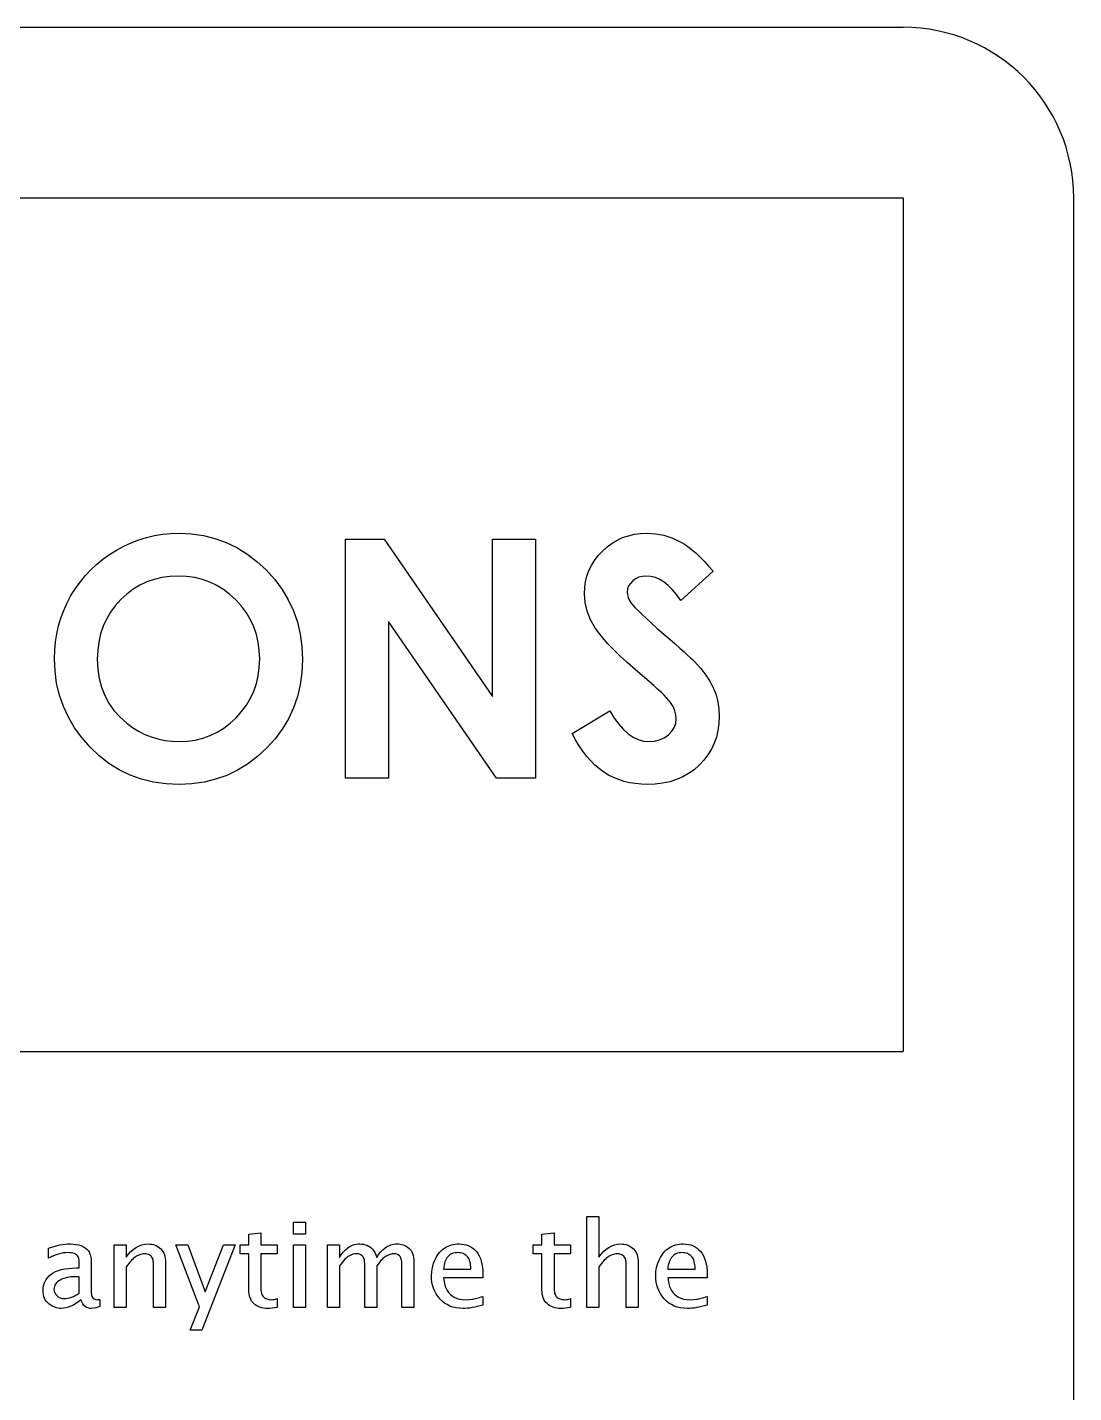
# Model space of a CAD drawing. Header units: inches. Extents: x 0 to 12, y -0.6 to 8.
# Drawn here: x 8.935 to 12, y 4 to 8 of the extents above; entities that cross this region are included whole.
import ezdxf

# ---------------------------------------------------------------- set-up
doc = ezdxf.new("R2010")
doc.units = ezdxf.units.IN
doc.header["$MEASUREMENT"] = 0

msp = doc.modelspace()

# ---------------------------------------------------------------- linework, layer by layer
at = {"color": 7, "linetype": 'Continuous'}
for p, q in [((0.5, 8), (11.5, 8)), ((0.5, 7.5), (11.5, 7.5)), ((11.5, 7.5), (11.5, 5)), ((12, 0.5), (12, 7.5)), ((0.5, 5), (11.5, 5))]:
    msp.add_line(p, q, dxfattribs=at)
at = {"color": 7, "linetype": 'Continuous', "flags": 128}
for points in [[(9.379, 6.5179), (9.4154, 6.5163), (9.4506, 6.5112), (9.4844, 6.5028), (9.5171, 6.491), (9.5482, 6.4759), (9.5782, 6.4574), (9.6068, 6.4355), (9.6342, 6.4103), (9.6593, 6.3826), (9.6809, 6.3535), (9.6992, 6.3229), (9.7144, 6.2909), (9.726, 6.2574), (9.7343, 6.2224), (9.7393, 6.1859), (9.741, 6.1479), (9.741, 6.1479), (9.7393, 6.1103), (9.7344, 6.0741), (9.7262, 6.0395), (9.7147, 6.0063), (9.6998, 5.9746), (9.6817, 5.9443), (9.6603, 5.9155), (9.6356, 5.8882), (9.6085, 5.8634), (9.58, 5.8418), (9.5503, 5.8236), (9.5191, 5.8086), (9.4864, 5.7969), (9.4523, 5.7886), (9.4168, 5.7837), (9.3799, 5.7821), (9.3799, 5.7821), (9.3414, 5.7837), (9.3045, 5.7889), (9.2693, 5.7973), (9.2358, 5.8094), (9.204, 5.8247), (9.1737, 5.8435), (9.1452, 5.8656), (9.1183, 5.8911), (9.0939, 5.9191), (9.0727, 5.9482), (9.0548, 5.9788), (9.0402, 6.0105), (9.0287, 6.0436), (9.0206, 6.0778), (9.0158, 6.1134), (9.0141, 6.1503), (9.0141, 6.1503), (9.0148, 6.1751), (9.0172, 6.1995), (9.021, 6.2233), (9.0263, 6.2466), (9.033, 6.2695), (9.0414, 6.2918), (9.0513, 6.3136), (9.0626, 6.335), (9.0754, 6.3556), (9.0891, 6.3749), (9.1041, 6.3933), (9.1203, 6.4105), (9.1375, 6.4267), (9.1559, 6.4418), (9.1754, 6.4557), (9.196, 6.4686), (9.2174, 6.4802), (9.2393, 6.4902), (9.2616, 6.4987), (9.2842, 6.5056), (9.3073, 6.5111), (9.3307, 6.5149), (9.3547, 6.5172), (9.379, 6.5179)], [(9.8667, 6.5), (9.9798, 6.5), (9.9798, 6.5), (10.2974, 6.0394), (10.2974, 6.0394), (10.2974, 6.5), (10.2974, 6.5), (10.4231, 6.5), (10.4231, 6.5), (10.4231, 5.8), (10.4231, 5.8), (10.3091, 5.8), (10.3091, 5.8), (9.9923, 6.2592), (9.9923, 6.2592), (9.9923, 5.8), (9.9923, 5.8), (9.8667, 5.8), (9.8667, 5.8), (9.8667, 6.5)], [(10.9436, 6.4065), (10.8496, 6.3205), (10.8496, 6.3205), (10.8373, 6.3373), (10.8248, 6.3519), (10.8123, 6.3643), (10.7999, 6.3744), (10.7872, 6.3822), (10.7745, 6.3878), (10.7617, 6.3912), (10.749, 6.3923), (10.749, 6.3923), (10.737, 6.3915), (10.7262, 6.3888), (10.7167, 6.3843), (10.7082, 6.3781), (10.7013, 6.3709), (10.6962, 6.3633), (10.6933, 6.355), (10.6923, 6.3465), (10.6923, 6.3465), (10.693, 6.3378), (10.6953, 6.3292), (10.6989, 6.3209), (10.7039, 6.3129), (10.7039, 6.3129), (10.7089, 6.3069), (10.7157, 6.2995), (10.7247, 6.2904), (10.7356, 6.2798), (10.7484, 6.2678), (10.7633, 6.2543), (10.7802, 6.2392), (10.799, 6.2226), (10.799, 6.2226), (10.8167, 6.2074), (10.8325, 6.1936), (10.8466, 6.1813), (10.8588, 6.1705), (10.8691, 6.1611), (10.8775, 6.1532), (10.8843, 6.1468), (10.8892, 6.1419), (10.8892, 6.1419), (10.9074, 6.1215), (10.9228, 6.1016), (10.9353, 6.0823), (10.945, 6.0632), (10.9523, 6.044), (10.9575, 6.0241), (10.9606, 6.003), (10.9615, 5.9813), (10.9615, 5.9813), (10.9607, 5.9601), (10.9579, 5.9399), (10.9534, 5.9206), (10.947, 5.9024), (10.9388, 5.885), (10.9287, 5.8684), (10.9169, 5.853), (10.9032, 5.8384), (10.8881, 5.8252), (10.8719, 5.8137), (10.8545, 5.8041), (10.8362, 5.7962), (10.8165, 5.79), (10.7959, 5.7856), (10.7742, 5.7829), (10.7513, 5.7821), (10.7513, 5.7821), (10.7334, 5.7826), (10.7159, 5.7843), (10.699, 5.7871), (10.6829, 5.791), (10.6672, 5.7961), (10.6521, 5.8022), (10.6376, 5.8095), (10.6237, 5.8179), (10.6104, 5.8276), (10.5975, 5.8386), (10.5852, 5.8508), (10.5734, 5.8642), (10.562, 5.8791), (10.5511, 5.8951), (10.5407, 5.9125), (10.5308, 5.9311), (10.5308, 5.9311), (10.6413, 5.9974), (10.6413, 5.9974), (10.6539, 5.9764), (10.6671, 5.9582), (10.6807, 5.9427), (10.6948, 5.9301), (10.7094, 5.9203), (10.7244, 5.9133), (10.74, 5.9091), (10.756, 5.9077), (10.756, 5.9077), (10.7722, 5.909), (10.7871, 5.9127), (10.8006, 5.9189), (10.8128, 5.9277), (10.8229, 5.9381), (10.8301, 5.9493), (10.8345, 5.9613), (10.8359, 5.974), (10.8359, 5.974), (10.8348, 5.9859), (10.8316, 5.9979), (10.8262, 6.0098), (10.8186, 6.0217), (10.8137, 6.028), (10.8076, 6.0352), (10.8, 6.0431), (10.7912, 6.0518), (10.7811, 6.0614), (10.7697, 6.0718), (10.7571, 6.0828), (10.7431, 6.0948), (10.7431, 6.0948), (10.7164, 6.1175), (10.6923, 6.1388), (10.6706, 6.1588), (10.6514, 6.1776), (10.6345, 6.195), (10.6202, 6.211), (10.6085, 6.2257), (10.5991, 6.239), (10.5849, 6.2644), (10.5748, 6.2898), (10.5686, 6.3152), (10.5667, 6.3404), (10.5667, 6.3404), (10.5675, 6.3584), (10.57, 6.3756), (10.5741, 6.3923), (10.5798, 6.4083), (10.5873, 6.4236), (10.5964, 6.4383), (10.6072, 6.4523), (10.6195, 6.4656), (10.6331, 6.4778), (10.6476, 6.4885), (10.6627, 6.4975), (10.6787, 6.5049), (10.6955, 6.5107), (10.7131, 6.5147), (10.7313, 6.5171), (10.7504, 6.5179), (10.7504, 6.5179), (10.775, 6.5164), (10.7992, 6.5119), (10.8227, 6.5045), (10.8456, 6.494), (10.8571, 6.4874), (10.8687, 6.4795), (10.8806, 6.4704), (10.8927, 6.4602), (10.905, 6.4485), (10.9176, 6.4358), (10.9305, 6.4218), (10.9436, 6.4065)], [(9.377, 6.3923), (9.3525, 6.3912), (9.3288, 6.388), (9.3062, 6.3826), (9.2846, 6.3751), (9.264, 6.3654), (9.2444, 6.3536), (9.2258, 6.3396), (9.2082, 6.3235), (9.1922, 6.3056), (9.1783, 6.2867), (9.1665, 6.2665), (9.1569, 6.2454), (9.1494, 6.2229), (9.1441, 6.1992), (9.1409, 6.1745), (9.1397, 6.1486), (9.1397, 6.1486), (9.1411, 6.1199), (9.1451, 6.0925), (9.1518, 6.0668), (9.1613, 6.0427), (9.1734, 6.02), (9.1881, 5.999), (9.2056, 5.9795), (9.2258, 5.9615), (9.2258, 5.9615), (9.2429, 5.9489), (9.2606, 5.938), (9.2788, 5.9287), (9.2978, 5.9212), (9.3173, 5.9153), (9.3375, 5.9111), (9.3582, 5.9085), (9.3795, 5.9077), (9.3795, 5.9077), (9.4036, 5.9088), (9.4268, 5.912), (9.4489, 5.9175), (9.4703, 5.9251), (9.4907, 5.9349), (9.5102, 5.947), (9.5287, 5.9611), (9.5464, 5.9774), (9.5625, 5.9953), (9.5765, 6.0144), (9.5885, 6.0343), (9.5981, 6.0553), (9.6057, 6.0774), (9.611, 6.1005), (9.6143, 6.1245), (9.6154, 6.1496), (9.6154, 6.1496), (9.6143, 6.1745), (9.611, 6.1985), (9.6056, 6.2215), (9.598, 6.2435), (9.5883, 6.2646), (9.5764, 6.2846), (9.5622, 6.3037), (9.546, 6.3218), (9.5282, 6.3383), (9.5094, 6.3526), (9.4897, 6.3648), (9.469, 6.3746), (9.4474, 6.3824), (9.425, 6.388), (9.4014, 6.3912), (9.377, 6.3923)], [(9.7147, 4.4647), (9.7147, 4.5), (9.7147, 4.5), (9.75, 4.5), (9.75, 4.5), (9.75, 4.4647), (9.75, 4.4647), (9.7147, 4.4647)], [(10.5737, 4.25), (10.5737, 4.516), (10.5737, 4.516), (10.609, 4.516), (10.609, 4.516), (10.609, 4.3974), (10.609, 4.3974), (10.6155, 4.4061), (10.6225, 4.4137), (10.6301, 4.4203), (10.6381, 4.4258), (10.6465, 4.4302), (10.655, 4.4334), (10.6638, 4.4352), (10.6726, 4.4359), (10.6726, 4.4359), (10.6782, 4.4356), (10.6836, 4.435), (10.6887, 4.4338), (10.6935, 4.4322), (10.698, 4.4302), (10.7023, 4.4276), (10.7063, 4.4247), (10.71, 4.4212), (10.7133, 4.4174), (10.7163, 4.4132), (10.7188, 4.4087), (10.7208, 4.4037), (10.7224, 4.3985), (10.7235, 4.3929), (10.7242, 4.3869), (10.7244, 4.3806), (10.7244, 4.3806), (10.7244, 4.25), (10.7244, 4.25), (10.6891, 4.25), (10.6891, 4.25), (10.6891, 4.3696), (10.6891, 4.3696), (10.6891, 4.3741), (10.6889, 4.3783), (10.6887, 4.382), (10.6883, 4.3853), (10.6879, 4.3882), (10.6872, 4.3907), (10.6866, 4.3928), (10.6858, 4.3945), (10.684, 4.3974), (10.6819, 4.3998), (10.6795, 4.402), (10.6767, 4.4038), (10.6738, 4.4052), (10.6707, 4.4062), (10.6675, 4.4069), (10.6643, 4.4071), (10.6643, 4.4071), (10.6583, 4.4066), (10.652, 4.4052), (10.6455, 4.4028), (10.6387, 4.3995), (10.6353, 4.3974), (10.6318, 4.3947), (10.6282, 4.3915), (10.6244, 4.3878), (10.6207, 4.3835), (10.6169, 4.3787), (10.613, 4.3733), (10.609, 4.3674), (10.609, 4.3674), (10.609, 4.25), (10.609, 4.25), (10.5737, 4.25)], [(9.6667, 4.25), (9.659, 4.2486), (9.6518, 4.2476), (9.6451, 4.247), (9.639, 4.2468), (9.639, 4.2468), (9.6328, 4.247), (9.6269, 4.2477), (9.6213, 4.2488), (9.6161, 4.2503), (9.6111, 4.2523), (9.6066, 4.2547), (9.6023, 4.2576), (9.5984, 4.2609), (9.5949, 4.2646), (9.5918, 4.2686), (9.5892, 4.2731), (9.5871, 4.2779), (9.5854, 4.2831), (9.5843, 4.2887), (9.5836, 4.2946), (9.5833, 4.3009), (9.5833, 4.3009), (9.5833, 4.4071), (9.5833, 4.4071), (9.5577, 4.4071), (9.5577, 4.4071), (9.5577, 4.4327), (9.5577, 4.4327), (9.5833, 4.4327), (9.5833, 4.4327), (9.5833, 4.4647), (9.5833, 4.4647), (9.6186, 4.4679), (9.6186, 4.4679), (9.6186, 4.4327), (9.6186, 4.4327), (9.6667, 4.4327), (9.6667, 4.4327), (9.6667, 4.4071), (9.6667, 4.4071), (9.6186, 4.4071), (9.6186, 4.4071), (9.6186, 4.3076), (9.6186, 4.3076), (9.6187, 4.3031), (9.619, 4.2989), (9.6196, 4.295), (9.6205, 4.2915), (9.6215, 4.2883), (9.6228, 4.2854), (9.6244, 4.2828), (9.6262, 4.2806), (9.6282, 4.2787), (9.6305, 4.277), (9.6331, 4.2756), (9.636, 4.2745), (9.6392, 4.2736), (9.6426, 4.2729), (9.6463, 4.2726), (9.6503, 4.2724), (9.6503, 4.2724), (9.6538, 4.2726), (9.6578, 4.2732), (9.662, 4.2742), (9.6667, 4.2756), (9.6667, 4.2756), (9.6667, 4.25)], [(10.5256, 4.25), (10.5179, 4.2486), (10.5108, 4.2476), (10.5041, 4.247), (10.498, 4.2468), (10.498, 4.2468), (10.4918, 4.247), (10.4859, 4.2477), (10.4803, 4.2488), (10.4751, 4.2503), (10.4701, 4.2523), (10.4655, 4.2547), (10.4613, 4.2576), (10.4573, 4.2609), (10.4538, 4.2646), (10.4508, 4.2686), (10.4482, 4.2731), (10.4461, 4.2779), (10.4444, 4.2831), (10.4433, 4.2887), (10.4426, 4.2946), (10.4423, 4.3009), (10.4423, 4.3009), (10.4423, 4.4071), (10.4423, 4.4071), (10.4167, 4.4071), (10.4167, 4.4071), (10.4167, 4.4327), (10.4167, 4.4327), (10.4423, 4.4327), (10.4423, 4.4327), (10.4423, 4.4647), (10.4423, 4.4647), (10.4776, 4.4679), (10.4776, 4.4679), (10.4776, 4.4327), (10.4776, 4.4327), (10.5256, 4.4327), (10.5256, 4.4327), (10.5256, 4.4071), (10.5256, 4.4071), (10.4776, 4.4071), (10.4776, 4.4071), (10.4776, 4.3076), (10.4776, 4.3076), (10.4777, 4.3031), (10.478, 4.2989), (10.4786, 4.295), (10.4795, 4.2915), (10.4805, 4.2883), (10.4818, 4.2854), (10.4834, 4.2828), (10.4851, 4.2806), (10.4872, 4.2787), (10.4895, 4.277), (10.4921, 4.2756), (10.495, 4.2745), (10.4981, 4.2736), (10.5016, 4.2729), (10.5053, 4.2726), (10.5093, 4.2724), (10.5093, 4.2724), (10.5128, 4.2726), (10.5167, 4.2732), (10.521, 4.2742), (10.5256, 4.2756), (10.5256, 4.2756), (10.5256, 4.25)], [(9.0917, 4.2724), (9.0843, 4.2665), (9.0769, 4.2613), (9.0696, 4.2569), (9.0623, 4.2533), (9.0551, 4.2505), (9.0479, 4.2484), (9.0409, 4.2472), (9.0339, 4.2468), (9.0339, 4.2468), (9.029, 4.247), (9.0243, 4.2476), (9.0196, 4.2487), (9.0151, 4.2502), (9.0106, 4.2521), (9.0061, 4.2544), (9.0018, 4.2572), (8.9975, 4.2603), (8.9936, 4.2639), (8.9902, 4.2679), (8.9873, 4.2722), (8.985, 4.2769), (8.9831, 4.2821), (8.9818, 4.2876), (8.981, 4.2935), (8.9808, 4.2998), (8.9808, 4.2998), (8.9811, 4.3067), (8.9822, 4.3134), (8.9841, 4.3197), (8.9866, 4.3258), (8.9899, 4.3315), (8.9939, 4.3369), (8.9986, 4.342), (9.0041, 4.3468), (9.0104, 4.3512), (9.0175, 4.3549), (9.0256, 4.3581), (9.0345, 4.3607), (9.0442, 4.3628), (9.0549, 4.3642), (9.0664, 4.3651), (9.0788, 4.3654), (9.0788, 4.3654), (9.0865, 4.3654), (9.0865, 4.3654), (9.0865, 4.3838), (9.0865, 4.3838), (9.0863, 4.3889), (9.0856, 4.3932), (9.0845, 4.3968), (9.083, 4.3996), (9.081, 4.402), (9.0784, 4.4041), (9.0754, 4.4059), (9.0719, 4.4075), (9.0679, 4.4087), (9.0635, 4.4096), (9.0586, 4.4101), (9.0532, 4.4103), (9.0532, 4.4103), (9.0467, 4.41), (9.04, 4.4093), (9.0332, 4.408), (9.0262, 4.4062), (9.0191, 4.404), (9.0118, 4.4012), (9.0044, 4.398), (8.9968, 4.3942), (8.9968, 4.3942), (8.9968, 4.4231), (8.9968, 4.4231), (9.0053, 4.4261), (9.0136, 4.4287), (9.0219, 4.4309), (9.03, 4.4327), (9.038, 4.4341), (9.0458, 4.4351), (9.0536, 4.4357), (9.0612, 4.4359), (9.0612, 4.4359), (9.0693, 4.4356), (9.077, 4.4346), (9.0844, 4.4331), (9.0915, 4.4309), (9.0981, 4.428), (9.1039, 4.4245), (9.1091, 4.4202), (9.1135, 4.4152), (9.1155, 4.4123), (9.1171, 4.409), (9.1186, 4.4053), (9.1197, 4.4012), (9.1206, 4.3967), (9.1213, 4.3918), (9.1216, 4.3864), (9.1218, 4.3807), (9.1218, 4.3807), (9.1218, 4.3001), (9.1218, 4.3001), (9.1219, 4.294), (9.1224, 4.2889), (9.1231, 4.2849), (9.1241, 4.282), (9.127, 4.2779), (9.1307, 4.2749), (9.1353, 4.273), (9.1406, 4.2724), (9.1406, 4.2724), (9.1435, 4.2726), (9.1474, 4.2731), (9.1474, 4.2731), (9.1474, 4.2528), (9.1474, 4.2528), (9.1415, 4.2502), (9.1353, 4.2483), (9.1288, 4.2472), (9.122, 4.2468), (9.122, 4.2468), (9.1174, 4.2471), (9.1129, 4.2482), (9.1085, 4.2499), (9.1041, 4.2523), (9.1001, 4.2556), (9.0968, 4.2601), (9.094, 4.2657), (9.0917, 4.2724)], [(9.1891, 4.25), (9.1891, 4.4327), (9.1891, 4.4327), (9.2244, 4.4327), (9.2244, 4.4327), (9.2244, 4.3974), (9.2244, 4.3974), (9.2309, 4.4061), (9.2379, 4.4137), (9.2454, 4.4203), (9.2535, 4.4258), (9.2619, 4.4302), (9.2704, 4.4334), (9.2791, 4.4352), (9.288, 4.4359), (9.288, 4.4359), (9.2936, 4.4356), (9.299, 4.435), (9.304, 4.4338), (9.3088, 4.4322), (9.3134, 4.4302), (9.3177, 4.4276), (9.3217, 4.4247), (9.3254, 4.4212), (9.3287, 4.4174), (9.3317, 4.4132), (9.3341, 4.4087), (9.3361, 4.4037), (9.3377, 4.3985), (9.3388, 4.3929), (9.3395, 4.3869), (9.3397, 4.3806), (9.3397, 4.3806), (9.3397, 4.25), (9.3397, 4.25), (9.3045, 4.25), (9.3045, 4.25), (9.3045, 4.3696), (9.3045, 4.3696), (9.3044, 4.3741), (9.3043, 4.3783), (9.304, 4.382), (9.3037, 4.3853), (9.3032, 4.3882), (9.3026, 4.3907), (9.302, 4.3928), (9.3012, 4.3945), (9.2994, 4.3974), (9.2973, 4.3998), (9.2949, 4.402), (9.2921, 4.4038), (9.2892, 4.4052), (9.2861, 4.4062), (9.2829, 4.4069), (9.2796, 4.4071), (9.2796, 4.4071), (9.2736, 4.4066), (9.2674, 4.4052), (9.2609, 4.4028), (9.2541, 4.3995), (9.2507, 4.3974), (9.2471, 4.3947), (9.2435, 4.3915), (9.2398, 4.3878), (9.2361, 4.3835), (9.2323, 4.3787), (9.2284, 4.3733), (9.2244, 4.3674), (9.2244, 4.3674), (9.2244, 4.25), (9.2244, 4.25), (9.1891, 4.25)], [(9.4119, 4.1827), (9.4388, 4.252), (9.4388, 4.252), (9.3702, 4.4327), (9.3702, 4.4327), (9.4044, 4.4327), (9.4044, 4.4327), (9.4561, 4.2958), (9.4561, 4.2958), (9.509, 4.4327), (9.509, 4.4327), (9.5433, 4.4327), (9.5433, 4.4327), (9.4462, 4.1827), (9.4462, 4.1827), (9.4119, 4.1827)], [(9.7147, 4.25), (9.7147, 4.4327), (9.7147, 4.4327), (9.75, 4.4327), (9.75, 4.4327), (9.75, 4.25), (9.75, 4.25), (9.7147, 4.25)], [(9.8141, 4.25), (9.8141, 4.4327), (9.8141, 4.4327), (9.8494, 4.4327), (9.8494, 4.4327), (9.8494, 4.3965), (9.8494, 4.3965), (9.8544, 4.4042), (9.8601, 4.4114), (9.8664, 4.4181), (9.8734, 4.4242), (9.8772, 4.4269), (9.8812, 4.4293), (9.8853, 4.4313), (9.8896, 4.433), (9.8941, 4.4342), (9.8988, 4.4351), (9.9036, 4.4357), (9.9087, 4.4359), (9.9087, 4.4359), (9.9145, 4.4356), (9.9198, 4.4349), (9.9248, 4.4336), (9.9294, 4.4318), (9.9337, 4.4296), (9.9379, 4.4269), (9.9418, 4.4239), (9.9455, 4.4204), (9.949, 4.4161), (9.9523, 4.4107), (9.9554, 4.4041), (9.9583, 4.3964), (9.9583, 4.3964), (9.9636, 4.4044), (9.9695, 4.4117), (9.9761, 4.4184), (9.9833, 4.4244), (9.9871, 4.4271), (9.9911, 4.4294), (9.9952, 4.4314), (9.9995, 4.433), (10.0039, 4.4343), (10.0084, 4.4352), (10.0131, 4.4357), (10.0179, 4.4359), (10.0179, 4.4359), (10.0226, 4.4357), (10.0271, 4.4351), (10.0316, 4.4342), (10.0359, 4.4329), (10.0401, 4.4312), (10.0442, 4.4291), (10.0482, 4.4266), (10.0521, 4.4238), (10.0556, 4.4206), (10.0587, 4.4167), (10.0613, 4.4124), (10.0635, 4.4074), (10.0652, 4.4019), (10.0664, 4.3959), (10.0671, 4.3893), (10.0673, 4.3822), (10.0673, 4.3822), (10.0673, 4.25), (10.0673, 4.25), (10.0321, 4.25), (10.0321, 4.25), (10.0321, 4.3762), (10.0321, 4.3762), (10.032, 4.3805), (10.0316, 4.3844), (10.031, 4.388), (10.0302, 4.3912), (10.0292, 4.3941), (10.028, 4.3966), (10.0266, 4.3987), (10.0249, 4.4005), (10.0212, 4.4034), (10.0173, 4.4054), (10.0132, 4.4067), (10.0089, 4.4071), (10.0089, 4.4071), (10.0034, 4.4067), (9.9976, 4.4053), (9.9919, 4.4032), (9.986, 4.4002), (9.983, 4.3983), (9.9798, 4.3959), (9.9765, 4.393), (9.9732, 4.3897), (9.9696, 4.3859), (9.966, 4.3816), (9.9622, 4.3769), (9.9583, 4.3717), (9.9583, 4.3717), (9.9583, 4.25), (9.9583, 4.25), (9.9231, 4.25), (9.9231, 4.25), (9.9231, 4.376), (9.9231, 4.376), (9.923, 4.3804), (9.9226, 4.3843), (9.9221, 4.3879), (9.9213, 4.3912), (9.9202, 4.3941), (9.919, 4.3966), (9.9175, 4.3987), (9.9158, 4.4005), (9.9121, 4.4034), (9.9082, 4.4054), (9.9039, 4.4067), (9.8995, 4.4071), (9.8995, 4.4071), (9.8939, 4.4067), (9.8883, 4.4054), (9.8826, 4.4033), (9.8769, 4.4004), (9.874, 4.3985), (9.8709, 4.3961), (9.8677, 4.3932), (9.8643, 4.3899), (9.8608, 4.386), (9.8572, 4.3817), (9.8533, 4.3769), (9.8494, 4.3716), (9.8494, 4.3716), (9.8494, 4.25), (9.8494, 4.25), (9.8141, 4.25)], [(10.2692, 4.2564), (10.2609, 4.2542), (10.253, 4.2522), (10.2452, 4.2506), (10.2379, 4.2492), (10.2308, 4.2481), (10.224, 4.2474), (10.2175, 4.2469), (10.2113, 4.2468), (10.2113, 4.2468), (10.2008, 4.2472), (10.1909, 4.2485), (10.1815, 4.2508), (10.1727, 4.2539), (10.1645, 4.2579), (10.1569, 4.2627), (10.1498, 4.2685), (10.1433, 4.2751), (10.1375, 4.2824), (10.1325, 4.29), (10.1283, 4.2979), (10.1248, 4.3061), (10.122, 4.3147), (10.1201, 4.3235), (10.119, 4.3327), (10.1186, 4.3422), (10.1186, 4.3422), (10.1193, 4.3548), (10.1213, 4.367), (10.1247, 4.379), (10.1295, 4.3906), (10.1323, 4.3962), (10.1353, 4.4014), (10.1386, 4.4062), (10.142, 4.4107), (10.1457, 4.4147), (10.1495, 4.4184), (10.1536, 4.4218), (10.1579, 4.4247), (10.1624, 4.4273), (10.1671, 4.4296), (10.172, 4.4315), (10.177, 4.4331), (10.1823, 4.4343), (10.1878, 4.4352), (10.1934, 4.4357), (10.1993, 4.4359), (10.1993, 4.4359), (10.207, 4.4355), (10.2144, 4.4345), (10.2214, 4.4327), (10.228, 4.4303), (10.2341, 4.4271), (10.2399, 4.4233), (10.2452, 4.4188), (10.2502, 4.4135), (10.2547, 4.4076), (10.2585, 4.4009), (10.2618, 4.3936), (10.2645, 4.3856), (10.2666, 4.3769), (10.268, 4.3674), (10.2689, 4.3573), (10.2692, 4.3465), (10.2692, 4.3465), (10.2692, 4.3365), (10.2692, 4.3365), (10.1538, 4.3365), (10.1538, 4.3365), (10.1546, 4.3307), (10.1555, 4.3253), (10.1566, 4.3202), (10.1578, 4.3155), (10.1592, 4.311), (10.1608, 4.3069), (10.1625, 4.3032), (10.1643, 4.2998), (10.1685, 4.2937), (10.1734, 4.2883), (10.1789, 4.2836), (10.1851, 4.2796), (10.192, 4.2765), (10.1998, 4.2742), (10.2085, 4.2729), (10.218, 4.2724), (10.218, 4.2724), (10.2282, 4.2728), (10.2383, 4.2739), (10.241, 4.2744), (10.244, 4.275), (10.2474, 4.2758), (10.2511, 4.2767), (10.2551, 4.2778), (10.2595, 4.2791), (10.2642, 4.2805), (10.2692, 4.2821), (10.2692, 4.2821), (10.2692, 4.2564)], [(10.1538, 4.3622), (10.234, 4.3622), (10.234, 4.3622), (10.2338, 4.3684), (10.2333, 4.3742), (10.2325, 4.3795), (10.2313, 4.3844), (10.2298, 4.3887), (10.228, 4.3927), (10.2259, 4.3961), (10.2234, 4.3991), (10.2206, 4.4017), (10.2177, 4.404), (10.2145, 4.4059), (10.2112, 4.4075), (10.2078, 4.4087), (10.2041, 4.4096), (10.2002, 4.4101), (10.1962, 4.4103), (10.1962, 4.4103), (10.1916, 4.4101), (10.1872, 4.4095), (10.1831, 4.4086), (10.1793, 4.4073), (10.1758, 4.4056), (10.1725, 4.4035), (10.1694, 4.4011), (10.1666, 4.3983), (10.1641, 4.3951), (10.1619, 4.3915), (10.1599, 4.3876), (10.1581, 4.3833), (10.1567, 4.3786), (10.1554, 4.3735), (10.1545, 4.368), (10.1538, 4.3622)], [(10.9263, 4.2564), (10.918, 4.2542), (10.91, 4.2522), (10.9023, 4.2506), (10.8949, 4.2492), (10.8878, 4.2481), (10.8811, 4.2474), (10.8745, 4.2469), (10.8684, 4.2468), (10.8684, 4.2468), (10.8579, 4.2472), (10.848, 4.2485), (10.8386, 4.2508), (10.8298, 4.2539), (10.8216, 4.2579), (10.814, 4.2627), (10.8069, 4.2685), (10.8004, 4.2751), (10.7946, 4.2824), (10.7896, 4.29), (10.7853, 4.2979), (10.7819, 4.3061), (10.7791, 4.3147), (10.7772, 4.3235), (10.776, 4.3327), (10.7756, 4.3422), (10.7756, 4.3422), (10.7763, 4.3548), (10.7783, 4.367), (10.7818, 4.379), (10.7865, 4.3906), (10.7893, 4.3962), (10.7924, 4.4014), (10.7956, 4.4062), (10.7991, 4.4107), (10.8027, 4.4147), (10.8066, 4.4184), (10.8106, 4.4218), (10.815, 4.4247), (10.8195, 4.4273), (10.8241, 4.4296), (10.829, 4.4315), (10.8341, 4.4331), (10.8393, 4.4343), (10.8448, 4.4352), (10.8505, 4.4357), (10.8563, 4.4359), (10.8563, 4.4359), (10.8641, 4.4355), (10.8714, 4.4345), (10.8785, 4.4327), (10.885, 4.4303), (10.8912, 4.4271), (10.8969, 4.4233), (10.9023, 4.4188), (10.9073, 4.4135), (10.9117, 4.4076), (10.9156, 4.4009), (10.9189, 4.3936), (10.9215, 4.3856), (10.9236, 4.3769), (10.9251, 4.3674), (10.926, 4.3573), (10.9263, 4.3465), (10.9263, 4.3465), (10.9263, 4.3365), (10.9263, 4.3365), (10.8109, 4.3365), (10.8109, 4.3365), (10.8116, 4.3307), (10.8126, 4.3253), (10.8137, 4.3202), (10.8149, 4.3155), (10.8163, 4.311), (10.8178, 4.3069), (10.8195, 4.3032), (10.8214, 4.2998), (10.8256, 4.2937), (10.8305, 4.2883), (10.836, 4.2836), (10.8421, 4.2796), (10.8491, 4.2765), (10.8569, 4.2742), (10.8655, 4.2729), (10.8751, 4.2724), (10.8751, 4.2724), (10.8853, 4.2728), (10.8953, 4.2739), (10.898, 4.2744), (10.901, 4.275), (10.9044, 4.2758), (10.9082, 4.2767), (10.9122, 4.2778), (10.9165, 4.2791), (10.9212, 4.2805), (10.9263, 4.2821), (10.9263, 4.2821), (10.9263, 4.2564)], [(10.8109, 4.3622), (10.891, 4.3622), (10.891, 4.3622), (10.8909, 4.3684), (10.8904, 4.3742), (10.8895, 4.3795), (10.8884, 4.3844), (10.8869, 4.3887), (10.8851, 4.3927), (10.8829, 4.3961), (10.8804, 4.3991), (10.8777, 4.4017), (10.8747, 4.404), (10.8716, 4.4059), (10.8683, 4.4075), (10.8648, 4.4087), (10.8611, 4.4096), (10.8573, 4.4101), (10.8532, 4.4103), (10.8532, 4.4103), (10.8486, 4.4101), (10.8443, 4.4095), (10.8402, 4.4086), (10.8364, 4.4073), (10.8328, 4.4056), (10.8295, 4.4035), (10.8265, 4.4011), (10.8237, 4.3983), (10.8212, 4.3951), (10.8189, 4.3915), (10.8169, 4.3876), (10.8152, 4.3833), (10.8137, 4.3786), (10.8125, 4.3735), (10.8115, 4.368), (10.8109, 4.3622)], [(9.0865, 4.2917), (9.0865, 4.3394), (9.0865, 4.3394), (9.0757, 4.3397), (9.0757, 4.3397), (9.0691, 4.3396), (9.0629, 4.3391), (9.0568, 4.3383), (9.0511, 4.3373), (9.0457, 4.3359), (9.0405, 4.3342), (9.0356, 4.3322), (9.0309, 4.3299), (9.0266, 4.3274), (9.023, 4.3246), (9.0199, 4.3216), (9.0173, 4.3184), (9.0154, 4.3149), (9.014, 4.3112), (9.0131, 4.3074), (9.0128, 4.3033), (9.0128, 4.3033), (9.0134, 4.2977), (9.015, 4.2926), (9.0178, 4.2879), (9.0217, 4.2837), (9.0263, 4.2801), (9.0313, 4.2776), (9.0367, 4.2761), (9.0425, 4.2756), (9.0425, 4.2756), (9.0478, 4.2759), (9.0532, 4.2766), (9.0586, 4.2779), (9.0642, 4.2796), (9.0697, 4.2819), (9.0753, 4.2847), (9.0809, 4.2879), (9.0865, 4.2917)]]:
    msp.add_lwpolyline(points, dxfattribs=at)
at = {"color": 7, "linetype": 'Continuous'}
msp.add_arc((11.5, 7.5), 0.5, 0, 90, dxfattribs=at)

doc.saveas('drawing.dxf')
